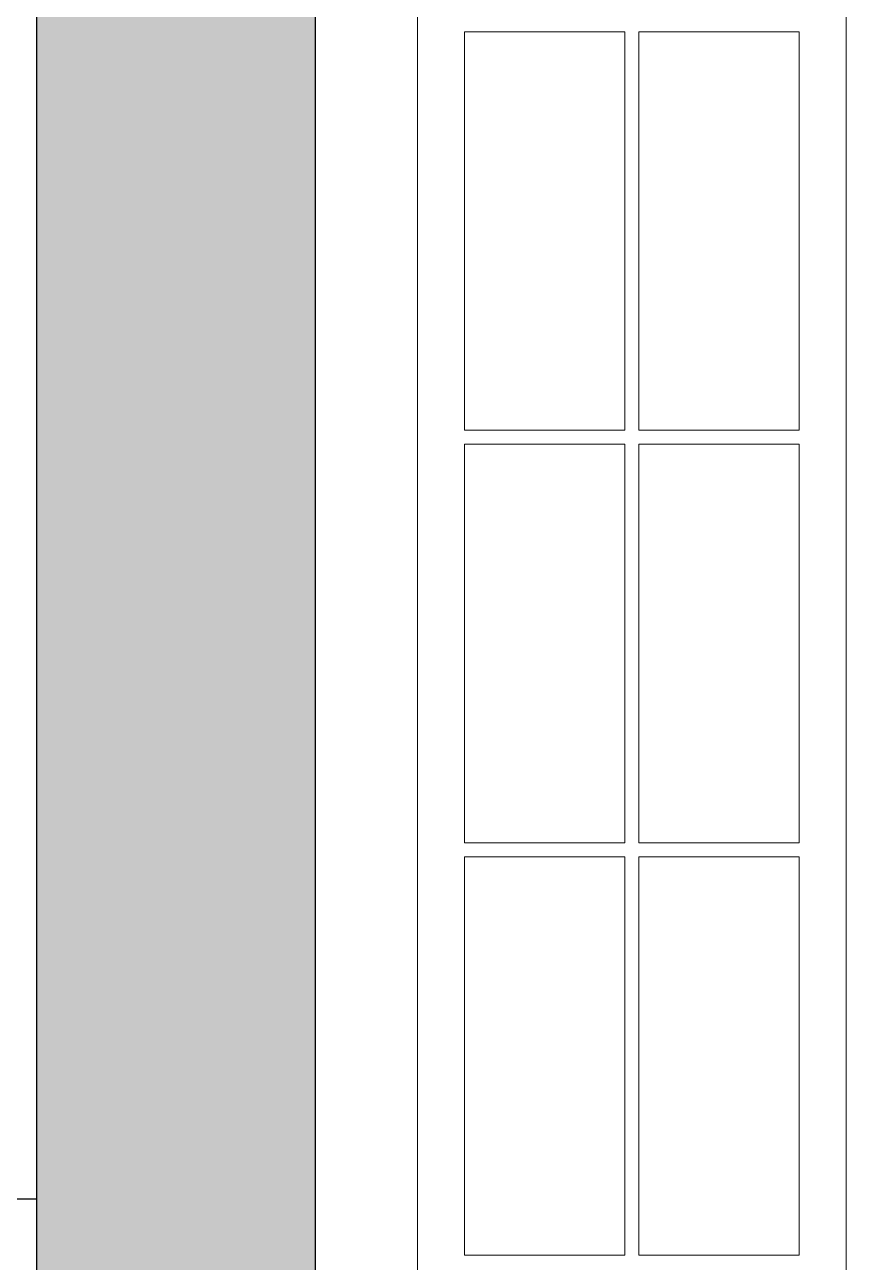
# Model space of a CAD drawing. Header units: inches. Extents: x 5914 to 162157, y -20538 to 282354.
# Drawn here: x 153904 to 153970, y -20174.7 to -20075.2 of the extents above; entities that cross this region are included whole.
import ezdxf

# ---------------------------------------------------------------- set-up
doc = ezdxf.new("R2010")
doc.units = ezdxf.units.IN
doc.header["$MEASUREMENT"] = 0
for name, color, linetype, lineweight in [('DOOR-WIN RA', 3, 'Continuous', 20), ('ELE1 RA', 1, 'Continuous', 30), ('HATCH RA', 8, 'Continuous', 5)]:
    doc.layers.add(name, color=color, linetype=linetype, lineweight=lineweight)

# ---------------------------------------------------------------- blocks, each defined once
blk = doc.blocks.new('SKBVVL')
at = {"layer": 'HATCH RA', "transparency": 33554687}
h = blk.add_hatch(dxfattribs=at)
h.set_pattern_fill('AR-B816', color=256, scale=0.25)
h.set_pattern_definition([(0, (-3762.0682, 67.065), (0, 2), []), (90, (-3762.0682, 67.065), (-2, 2), [2, -2])])
h.paths.add_polyline_path([(154074.17, -15566.66), (154050.76, -15566.66), (154050.76, -15791.26), (154050.76, -15898.26), (154074.17, -15898.26), (154074.17, -15786.26), (154074.17, -15674.26)])
at = {"layer": 'DOOR-WIN RA'}
for p, q in [((154082.76, -15585.26), (154082.76, -15869.26)), ((154118.76, -15869.26), (154118.76, -15585.26)), ((154082.76, -15674.26), (154082.76, -15786.26)), ((154118.76, -15786.26), (154118.76, -15674.26)), ((154086.7, -15726.66), (154086.7, -15693.19)), ((154100.17, -15693.19), (154086.7, -15693.19)), ((154100.17, -15726.66), (154100.17, -15693.19)), ((154101.35, -15693.19), (154101.35, -15726.66)), ((154114.82, -15693.19), (154101.35, -15693.19)), ((154114.82, -15693.19), (154114.82, -15726.66)), ((154086.7, -15726.66), (154100.17, -15726.66)), ((154101.35, -15726.66), (154114.82, -15726.66)), ((154086.7, -15761.33), (154086.7, -15727.85)), ((154100.17, -15727.85), (154086.7, -15727.85)), ((154100.17, -15761.33), (154100.17, -15727.85)), ((154101.35, -15727.85), (154101.35, -15761.33)), ((154114.82, -15727.85), (154101.35, -15727.85)), ((154114.82, -15727.85), (154114.82, -15761.33)), ((154086.7, -15761.33), (154100.17, -15761.33)), ((154101.35, -15761.33), (154114.82, -15761.33)), ((154100.17, -15762.52), (154086.7, -15762.52)), ((154086.7, -15786.26), (154086.7, -15762.52)), ((154100.17, -15786.26), (154100.17, -15762.52)), ((154114.82, -15762.52), (154101.35, -15762.52)), ((154101.35, -15762.52), (154101.35, -15786.26)), ((154114.82, -15762.52), (154114.82, -15786.26)), ((154082.76, -15786.26), (154082.76, -15869.26)), ((154086.7, -15795.99), (154086.7, -15786.26)), ((154100.17, -15795.99), (154100.17, -15786.26)), ((154101.35, -15786.26), (154101.35, -15795.99)), ((154114.82, -15786.26), (154114.82, -15795.99)), ((154118.76, -15869.26), (154118.76, -15786.26)), ((154086.7, -15795.99), (154100.17, -15795.99)), ((154101.35, -15795.99), (154114.82, -15795.99))]:
    blk.add_line(p, q, dxfattribs=at)
at = {"layer": 'ELE1 RA'}
for p, q in [((154050.76, -15566.66), (154050.76, -15791.26)), ((154074.17, -15786.26), (154074.17, -15674.26)), ((154074.17, -15898.26), (154074.17, -15786.26)), ((153954.76, -15791.26), (154050.76, -15791.26)), ((154050.76, -15791.26), (154050.76, -15898.26))]:
    blk.add_line(p, q, dxfattribs=at)

msp = doc.modelspace()

# ---------------------------------------------------------------- block references
at = {"xscale": 0.9568106312292479, "yscale": 0.9568106312292479, "zscale": 0.9568106312292479}
msp.add_blockref('SKBVVL', (6507.578, -5060.317), dxfattribs=at)

doc.saveas('drawing.dxf')
